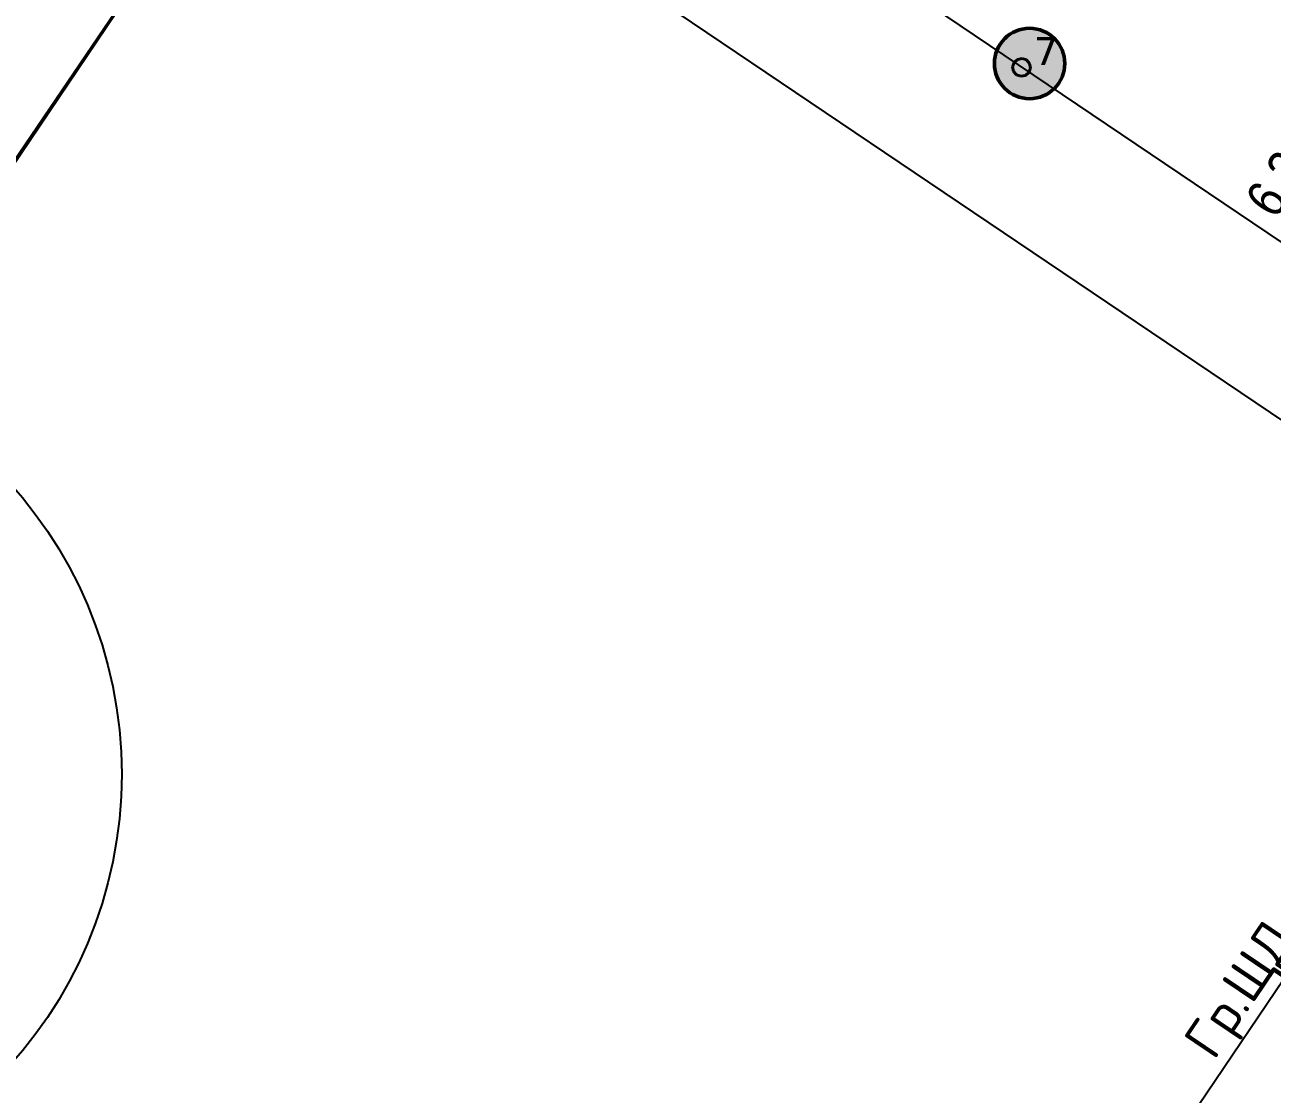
# Model space of a CAD drawing. Header units: millimetres. Extents: x -243740 to 150609, y -473655 to -165121.
# Drawn here: x 87448 to 95464, y -340312 to -333439 of the extents above; entities that cross this region are included whole.
import ezdxf
from ezdxf import colors
from ezdxf.entities.mleader import LeaderData, LeaderLine
from ezdxf.enums import TextEntityAlignment as Align
from ezdxf.math import Vec2, Vec3

# ---------------------------------------------------------------- set-up
doc = ezdxf.new("R2010")
doc.units = ezdxf.units.MM
doc.layers.add('_Гр.ЩД-1В.5.3.I4.7', color=6, linetype='Continuous')
doc.layers.add('_освещение_dali', color=3, linetype='Continuous', lineweight=50)
doc.layers.add('DLX_FL2_LUM 5', color=5, linetype='Continuous', lineweight=40)
doc.styles.add('ISOCPEUR', font='isocpeur.ttf')
doc.styles.get("Standard").update_dxf_attribs({"font": 'ARIALN.TTF'})
doc.styles.add('TableTextStyle', font='')
doc.styles.get('TableTextStyle').set_extended_font_data('VERDANA.TTF')
doc.linetypes.add('Truba', pattern='A,3e-05,[4,MSH_7,S=1,R=0,X=0,Y=0],-3.022072', length=3.022102)

# ---------------------------------------------------------------- blocks, each defined once
blk = doc.blocks.new('A$Caabd1818')
at = {"layer": 'DLX_FL2_LUM 5'}
for points in [[(89827, 63813.4, -2997), (89836.7, 63841.6, -2997)], [(89836.7, 63841.6, -2997), (89827, 63813.4, -2997)], [(89836.7, 63841.6, -2997), (89827, 63813.4, -2997)], [(89827, 63813.4, -2997), (89836.7, 63841.6, -2997)], [(89836.7, 63841.6, -2997), (89859.2, 63861.1, -2997)], [(89859.2, 63861.1, -2997), (89836.7, 63841.6, -2997)], [(89859.2, 63861.1, -2997), (89836.7, 63841.6, -2997)], [(89836.7, 63841.6, -2997), (89859.2, 63861.1, -2997)], [(89836.7, 63841.6, -2997), (89836.7, 63841.6, -2997)], [(89836.7, 63841.6, -2997), (89836.7, 63841.6, -2997)], [(89859.2, 63861.1, -2997), (89888.4, 63866.8, -2997)], [(89888.4, 63866.8, -2997), (89859.2, 63861.1, -2997)], [(89888.4, 63866.8, -2997), (89859.2, 63861.1, -2997)], [(89859.2, 63861.1, -2997), (89888.4, 63866.8, -2997)], [(89859.2, 63861.1, -2997), (89859.2, 63861.1, -2997)], [(89859.2, 63861.1, -2997), (89859.2, 63861.1, -2997)], [(89888.4, 63866.8, -2997), (89888.4, 63866.8, -2997)], [(89888.4, 63866.8, -2997), (89916.5, 63857.1, -2997)], [(89916.5, 63857.1, -2997), (89888.4, 63866.8, -2997)], [(89888.4, 63866.8, -2997), (89888.4, 63866.8, -2997)], [(89916.5, 63857.1, -2997), (89888.4, 63866.8, -2997)], [(89888.4, 63866.8, -2997), (89916.5, 63857.1, -2997)], [(89916.5, 63857.1, -2997), (89916.5, 63857.1, -2997)], [(89916.5, 63857.1, -2997), (89936.1, 63834.6, -2997)], [(89936.1, 63834.6, -2997), (89916.5, 63857.1, -2997)], [(89916.5, 63857.1, -2997), (89916.5, 63857.1, -2997)], [(89936.1, 63834.6, -2997), (89916.5, 63857.1, -2997)], [(89916.5, 63857.1, -2997), (89936.1, 63834.6, -2997)], [(89936.1, 63834.6, -2997), (89936.1, 63834.6, -2997)], [(89936.1, 63834.6, -2997), (89941.7, 63805.4, -2997)], [(89941.7, 63805.4, -2997), (89936.1, 63834.6, -2997)], [(89936.1, 63834.6, -2997), (89936.1, 63834.6, -2997)], [(89941.7, 63805.4, -2997), (89936.1, 63834.6, -2997)], [(89936.1, 63834.6, -2997), (89941.7, 63805.4, -2997)], [(89832.7, 63784.2, -2997), (89827, 63813.4, -2997)], [(89827, 63813.4, -2997), (89827, 63813.4, -2997)], [(89827, 63813.4, -2997), (89832.7, 63784.2, -2997)], [(89827, 63813.4, -2997), (89827, 63813.4, -2997)], [(89827, 63813.4, -2997), (89832.7, 63784.2, -2997)], [(89832.7, 63784.2, -2997), (89827, 63813.4, -2997)], [(89852.2, 63761.7, -2997), (89832.7, 63784.2, -2997)], [(89832.7, 63784.2, -2997), (89832.7, 63784.2, -2997)], [(89832.7, 63784.2, -2997), (89852.2, 63761.7, -2997)], [(89832.7, 63784.2, -2997), (89832.7, 63784.2, -2997)], [(89832.7, 63784.2, -2997), (89852.2, 63761.7, -2997)], [(89852.2, 63761.7, -2997), (89832.7, 63784.2, -2997)], [(89880.4, 63752.1, -2997), (89852.2, 63761.7, -2997)], [(89852.2, 63761.7, -2997), (89852.2, 63761.7, -2997)], [(89852.2, 63761.7, -2997), (89880.4, 63752.1, -2997)], [(89852.2, 63761.7, -2997), (89852.2, 63761.7, -2997)], [(89852.2, 63761.7, -2997), (89880.4, 63752.1, -2997)], [(89880.4, 63752.1, -2997), (89852.2, 63761.7, -2997)], [(89909.6, 63757.7, -2997), (89880.4, 63752.1, -2997)], [(89880.4, 63752.1, -2997), (89909.6, 63757.7, -2997)], [(89880.4, 63752.1, -2997), (89909.6, 63757.7, -2997)], [(89909.6, 63757.7, -2997), (89880.4, 63752.1, -2997)], [(89880.4, 63752.1, -2997), (89880.4, 63752.1, -2997)], [(89880.4, 63752.1, -2997), (89880.4, 63752.1, -2997)], [(89932.1, 63777.3, -2997), (89909.6, 63757.7, -2997)], [(89909.6, 63757.7, -2997), (89932.1, 63777.3, -2997)], [(89909.6, 63757.7, -2997), (89932.1, 63777.3, -2997)], [(89932.1, 63777.3, -2997), (89909.6, 63757.7, -2997)], [(89909.6, 63757.7, -2997), (89909.6, 63757.7, -2997)], [(89909.6, 63757.7, -2997), (89909.6, 63757.7, -2997)], [(89941.7, 63805.4, -2997), (89932.1, 63777.3, -2997)], [(89932.1, 63777.3, -2997), (89941.7, 63805.4, -2997)], [(89932.1, 63777.3, -2997), (89941.7, 63805.4, -2997)], [(89941.7, 63805.4, -2997), (89932.1, 63777.3, -2997)], [(89932.1, 63777.3, -2997), (89932.1, 63777.3, -2997)], [(89932.1, 63777.3, -2997), (89932.1, 63777.3, -2997)], [(89941.7, 63805.4, -2997), (89941.7, 63805.4, -2997)], [(89941.7, 63805.4, -2997), (89941.7, 63805.4, -2997)]]:
    blk.add_polyline3d(points, dxfattribs=at)
blk = doc.blocks.new('_Dot')
at = {"color": 0, "linetype": 'ByBlock', "lineweight": -2}
blk.add_line((-0.5, 0), (-1, 0), dxfattribs=at)
at = {"color": 0, "linetype": 'ByBlock', "const_width": 0.5}
blk.add_lwpolyline([(-0.25, 0, 1), (0.25, 0, 1)], format="xyb", close=True, dxfattribs=at)
blk = doc.blocks.new('A$Cab2378fa')
at = {"lineweight": 25}
h = blk.add_hatch(color=0, dxfattribs=at)
h.paths.add_polyline_path([(162.3, -156.8, 0.442338), (147.8, 177.8), (0, 0)])
h.paths.add_polyline_path([(-141.6, -170.3), (0, 0), (-163.2, 157.6, 0.430096)])
at = {"lineweight": 25, "true_color": 0xfff5f5}
h = blk.add_hatch(color=7, dxfattribs=at)
h.dxf.hatch_style = 1
h.paths.add_polyline_path([(0, 0), (-141.6, -170.3, 0.174923), (3, -222.4, 0.197808), (162.3, -156.8)])
h.paths.add_polyline_path([(-163.2, 157.6), (0, 0), (147.8, 177.8, 0.175398), (3, 230.2, 0.209014)])
blk.add_circle((3, 3.9), 226.3)

msp = doc.modelspace()

# ---------------------------------------------------------------- linework, layer by layer
at = {"layer": '_Гр.ЩД-1В.5.3.I4.7', "ltscale": 100}
msp.add_lwpolyline([(110620.9, -307526.2), (105578, -315002.6), (102382.6, -312871.3), (92209.8, -327982.2), (99837.9, -333115.4), (98755.9, -334717.5), (91139.6, -329573.4), (90068.9, -331156.6), (97693.6, -336298.2), (97170.1, -337088.3), (89161.9, -331686.6), (79471.4, -345952.4)], dxfattribs=at)
at = {"layer": 'Defpoints', "color": 251, "ltscale": 100, "true_color": 0x636466}
msp.add_lwpolyline([(88896.7, -332079.9), (78919.8, -346873.6)], dxfattribs=at)
at = {"layer": 'Defpoints', "color": 3, "ltscale": 100}
msp.add_circle((85273.7, -338255.9), 2795.8, dxfattribs=at)

# ---------------------------------------------------------------- block references
at = {"layer": '_освещение_dali', "color": 5, "ltscale": 100}
msp.add_blockref('A$Cab2378fa', (93902.8, -333691.1, -2997), dxfattribs=at)
at = {"layer": 'Defpoints', "linetype": 'Truba', "ltscale": 100}
msp.add_blockref('A$Caabd1818', (3969.7, -397521.8), dxfattribs=at)

# ---------------------------------------------------------------- texts
at = {"layer": '_Гр.ЩД-1В.5.3.I4.7', "ltscale": 100}
msp.add_text('6.3.26', height=250, rotation=56.52245, dxfattribs=at).set_placement((95770.7, -334404.3), align=Align.BOTTOM_CENTER)
at = {"layer": '_освещение_dali', "color": 231, "true_color": 0xf99fb5, "style": 'TableTextStyle'}
msp.add_text('7', height=180, dxfattribs=at).set_placement((93933.9, -333696.9, -2997))

# ---------------------------------------------------------------- leaders
at = {"layer": '_Гр.ЩД-1В.5.3.I4.7', "ltscale": 100}
ml = msp.add_multileader_mtext('Standard', dxfattribs=at)
ml.set_content('Гр.ЩД-1В.5.3.I4.7', color=256, style='ISOCPEUR')
ml.set_leader_properties()
ml.set_arrow_properties(name='DOT')
ml.build(insert=Vec2(0, 0))
ml.multileader.update_dxf_attribs({"has_dogleg": 0, "text_left_attachment_type": 6, "text_right_attachment_type": 6, "arrow_head_size": 100})
ctx = ml.context
ctx.base_point, ctx.char_height, ctx.arrow_head_size, ctx.landing_gap_size, ctx.plane_origin, ctx.plane_x_axis, ctx.plane_y_axis = Vec3(95041.6, -340310.9), 250, 100, 200, Vec3(36335.1, -198855.9), Vec3(0.559193, 0.829038), Vec3(-0.829038, 0.559193)
ctx.left_attachment, ctx.right_attachment = 6, 6
notes = []
notes.append((ctx, [(1, (1, 1, 0), (96653.7, -337920.8), (-0.559193, -0.829038), 8, [(1, [(96055, -336336.1)], 0, [])])]))
ctx.mtext.insert, ctx.mtext.text_direction, ctx.mtext.rotation, ctx.mtext.flow_direction = Vec3(94884, -339963.4), Vec3(0.559193, 0.829038), 0.977384, 5
for ctx, leaders in notes:
    for number, flags, end, landing, length, lines in leaders:
        leader = LeaderData()
        leader.index, (leader.has_last_leader_line, leader.has_dogleg_vector, leader.attachment_direction) = number, flags
        leader.last_leader_point, leader.dogleg_vector, leader.dogleg_length = Vec3(end), Vec3(landing), length
        for number, points, colour, breaks in lines:
            line = LeaderLine()
            line.index, line.vertices, line.color, line.breaks = number, Vec3.list(points), colors.encode_raw_color(colour), breaks
            leader.lines.append(line)
        ctx.leaders.append(leader)

doc.saveas('drawing.dxf')
